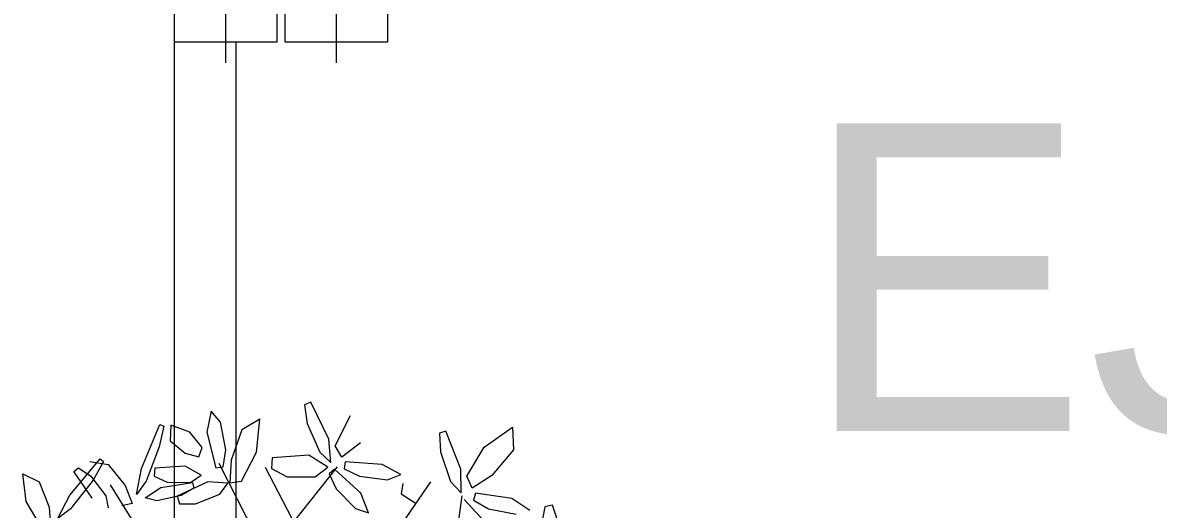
# Model space of a CAD drawing. Header units: metres. Extents: x 349703 to 349913, y 9282546 to 9282694.
# Drawn here: x 349716.76 to 349719.53, y 9282676.149 to 9282677.336 of the extents above; entities that cross this region are included whole.
import ezdxf

# ---------------------------------------------------------------- set-up
doc = ezdxf.new("R2010")
doc.units = ezdxf.units.M
doc.header["$LTSCALE"] = 0.25
doc.linetypes.add('DASHDOT', pattern=[3.556, 2.54, -0.508, 0, -0.508])
doc.layers.add('ARQ-FONDO', color=253, linetype='CONTINUOUS', lineweight=9)
doc.layers.add('EJE-TEXTO', color=5, linetype='CONTINUOUS', lineweight=25)
doc.styles.get("Standard").update_dxf_attribs({"font": 'arial.ttf'})

# ---------------------------------------------------------------- blocks, each defined once
blk = doc.blocks.new('cp1-flat-2')
at = {"layer": 'ARQ-FONDO', "linetype": 'DASHDOT', "ltscale": 0.5}
blk.add_line((889467.785, -9185120.9984), (889467.7396, -9185120.6514), dxfattribs=at)
at = {"layer": 'ARQ-FONDO'}
for points in [[(889467.9025, -9185120.9326), (889467.8701, -9185120.6847), (889458.1529, -9185121.956), (889458.1853, -9185122.2039), (889458.4332, -9185122.1715), (889458.4202, -9185122.0723), (889461.3225, -9185121.6926), (889461.3354, -9185121.7918), (889461.5833, -9185121.7594), (889461.5704, -9185121.6602), (889464.4954, -9185121.2775), (889464.5084, -9185121.3767), (889464.7563, -9185121.3442), (889464.7433, -9185121.2451), (889467.6416, -9185120.8659), (889467.6546, -9185120.965)], [(889467.8701, -9185120.6847), (889467.6222, -9185120.7171), (889467.6546, -9185120.965), (889467.9025, -9185120.9326)]]:
    blk.add_lwpolyline(points, close=True, dxfattribs=at)
blk = doc.blocks.new('OEIJEROU')
at = {"layer": 'ARQ-FONDO', "linetype": 'DASHDOT', "ltscale": 0.5}
blk.add_line((350037.1261, 9282677.2378, 210.1358), (350037.1261, 9282677.5878, 210.1358), dxfattribs=at)
at = {"layer": 'ARQ-FONDO', "elevation": 210.1358}
blk.add_lwpolyline([(350037.0011, 9282677.2878), (350037.0011, 9282677.5378), (350037.2511, 9282677.5378), (350037.2511, 9282677.2878)], close=True, dxfattribs=at)
blk.add_lwpolyline([(350037.1511, 9282677.5378), (350037.0011, 9282677.5378), (350037.2511, 9282677.5378), (350037.2511, 9282677.2878), (350037.1511, 9282677.2878), (350037.1511, 9282674.0892), (350037.2511, 9282674.0892), (350037.2511, 9282673.8392), (350037.1511, 9282673.8392), (350037.1511, 9282670.9162), (350037.2511, 9282670.9162), (350037.2511, 9282670.6662), (350037.0011, 9282670.6662), (350037.0011, 9282677.5378)], dxfattribs=at)
blk = doc.blocks.new('CERCO PERIMETRICO')
at = {"layer": 'ARQ-FONDO', "xscale": -1, "rotation": 7.453784948315611}
blk.add_blockref('cp1-flat-2', (40439.3437, 18505569.8221, 210.1358), dxfattribs=at)
at = {"layer": 'ARQ-FONDO'}
blk.add_blockref('OEIJEROU', (3.4238, 0), dxfattribs=at)
blk = doc.blocks.new('ARR2')
at = {"layer": 'ARQ-FONDO', "lineweight": 5}
for p, q in [((2740.7432, 1215.9601), (2740.7275, 1215.8854)), ((2740.7756, 1215.921), (2740.7432, 1215.9601)), ((2741.0943, 1215.9907), (2741.0724, 1215.982)), ((2741.0724, 1215.982), (2741.0812, 1215.9163)), ((2741.158, 1215.861), (2741.0943, 1215.9907)), ((2740.4969, 1215.758), (2740.5613, 1215.9124)), ((2740.5613, 1215.9124), (2740.5757, 1215.9071)), ((2740.7946, 1215.8229), (2740.7756, 1215.921)), ((2740.9148, 1215.9314), (2740.8508, 1215.894)), ((2740.9022, 1215.8152), (2740.9148, 1215.9314)), ((2741.0812, 1215.9163), (2741.1256, 1215.8145)), ((2741.1806, 1215.8379), (2741.2344, 1215.9446)), ((2740.5757, 1215.9071), (2740.5597, 1215.8335)), ((2740.6001, 1215.91), (2740.5986, 1215.8547)), ((2740.6682, 1215.8859), (2740.6001, 1215.91)), ((2740.7117, 1215.8316), (2740.6682, 1215.8859)), ((2740.7275, 1215.8854), (2740.7593, 1215.7592)), ((2740.8508, 1215.894), (2740.8132, 1215.7865)), ((2741.5701, 1215.8892), (2741.5475, 1215.8824)), ((2741.5475, 1215.8824), (2741.5511, 1215.8162)), ((2741.6232, 1215.7549), (2741.5701, 1215.8892)), ((2741.706, 1215.8322), (2741.805, 1215.9032)), ((2741.805, 1215.9032), (2741.8089, 1215.8235)), ((2740.5597, 1215.8335), (2740.5131, 1215.7133)), ((2740.5986, 1215.8547), (2740.6513, 1215.8117)), ((2740.6992, 1215.7981), (2740.7117, 1215.8316)), ((2741.1652, 1215.7782), (2741.158, 1215.861)), ((2741.2032, 1215.7974), (2741.1806, 1215.8379)), ((2741.269, 1215.8479), (2741.2032, 1215.7974)), ((2741.644, 1215.7301), (2741.706, 1215.8322)), ((2740.2447, 1215.6629), (2740.3517, 1215.7915)), ((2740.3517, 1215.7915), (2740.3638, 1215.7823)), ((2740.6513, 1215.8117), (2740.6992, 1215.7981)), ((2740.7854, 1215.7631), (2740.7946, 1215.8229)), ((2740.8494, 1215.713), (2740.9022, 1215.8152)), ((2740.9583, 1215.7949), (2740.9557, 1215.7574)), ((2741.0867, 1215.8046), (2740.9583, 1215.7949)), ((2741.1544, 1215.7623), (2741.0867, 1215.8046)), ((2741.1256, 1215.8145), (2741.1652, 1215.7782)), ((2741.5511, 1215.8162), (2741.5873, 1215.7111)), ((2741.8089, 1215.8235), (2741.7329, 1215.7331)), ((2740.2591, 1215.7464), (2740.275, 1215.7598)), ((2740.275, 1215.7598), (2740.3182, 1215.7302)), ((2740.3155, 1215.7818), (2740.3795, 1215.772)), ((2740.3638, 1215.7823), (2740.3269, 1215.7166)), ((2740.3795, 1215.772), (2740.4392, 1215.697)), ((2740.4795, 1215.666), (2740.4969, 1215.758)), ((2740.5439, 1215.7583), (2740.5421, 1215.7305)), ((2740.651, 1215.7651), (2740.5439, 1215.7583)), ((2740.7079, 1215.7335), (2740.651, 1215.7651)), ((2740.7181, 1215.1712), (2741.1878, 1215.7637)), ((2740.7593, 1215.7592), (2740.7854, 1215.7631)), ((2740.9283, 1215.4661), (2740.7715, 1215.7746)), ((2740.8132, 1215.7865), (2740.8081, 1215.7072)), ((2741.2009, 1215.2512), (2740.9339, 1215.7613)), ((2740.9557, 1215.7574), (2741.0108, 1215.7283)), ((2741.1092, 1215.7278), (2741.1544, 1215.7623)), ((2741.1782, 1215.7554), (2741.1595, 1215.7388)), ((2741.2706, 1215.6699), (2741.1782, 1215.7554)), ((2741.2157, 1215.7806), (2741.2116, 1215.756)), ((2741.2116, 1215.756), (2741.266, 1215.73)), ((2741.3455, 1215.7719), (2741.2157, 1215.7806)), ((2741.4121, 1215.7357), (2741.3455, 1215.7719)), ((2741.6239, 1215.6718), (2741.6232, 1215.7549)), ((2740.0784, 1215.739), (2740.1366, 1215.7108)), ((2740.0908, 1215.6409), (2740.0784, 1215.739)), ((2740.3269, 1215.7166), (2740.2471, 1215.6155)), ((2740.3237, 1215.6533), (2740.2591, 1215.7464)), ((2740.3182, 1215.7302), (2740.3715, 1215.6613)), ((2740.5131, 1215.7133), (2740.4795, 1215.666)), ((2740.5421, 1215.7305), (2740.5883, 1215.7088)), ((2740.6705, 1215.7081), (2740.7079, 1215.7335)), ((2740.8081, 1215.7072), (2740.8494, 1215.713)), ((2741.0108, 1215.7283), (2741.1092, 1215.7278)), ((2741.1595, 1215.7388), (2741.1841, 1215.6858)), ((2741.266, 1215.73), (2741.3652, 1215.718)), ((2741.3652, 1215.718), (2741.4121, 1215.7357)), ((2741.5873, 1215.7111), (2741.6239, 1215.6718)), ((2741.6633, 1215.6879), (2741.644, 1215.7301)), ((2741.7329, 1215.7331), (2741.6633, 1215.6879)), ((2740.1366, 1215.7108), (2740.1716, 1215.6216)), ((2740.9083, 1214.8699), (2740.3874, 1215.6998)), ((2740.4392, 1215.697), (2740.4639, 1215.6344)), ((2740.5097, 1215.6541), (2740.5649, 1215.69)), ((2740.5649, 1215.69), (2740.6768, 1215.7084)), ((2740.5883, 1215.7088), (2740.6705, 1215.7081)), ((2740.7306, 1215.7109), (2740.6224, 1215.6593)), ((2740.682, 1215.6882), (2740.6367, 1215.6619)), ((2740.6768, 1215.7084), (2740.682, 1215.6882)), ((2740.8019, 1215.7058), (2740.7306, 1215.7109)), ((2740.7731, 1215.6667), (2740.8019, 1215.7058)), ((2740.9225, 1214.8488), (2741.5179, 1215.7101)), ((2741.1841, 1215.6858), (2741.2513, 1215.6163)), ((2741.419, 1215.7048), (2741.4134, 1215.6677)), ((2740.1395, 1215.5571), (2740.0908, 1215.6409)), ((2740.2011, 1215.5801), (2740.2447, 1215.6629)), ((2740.3715, 1215.6613), (2740.3799, 1215.6189)), ((2740.4639, 1215.6344), (2740.4274, 1215.6259)), ((2740.5516, 1215.6435), (2740.5097, 1215.6541)), ((2740.6367, 1215.6619), (2740.5516, 1215.6435)), ((2740.6224, 1215.6593), (2740.6314, 1215.633)), ((2740.6314, 1215.633), (2740.6878, 1215.6326)), ((2740.6878, 1215.6326), (2740.7731, 1215.6667)), ((2741.2979, 1215.6015), (2741.2706, 1215.6699)), ((2741.4134, 1215.6677), (2741.466, 1215.6343)), ((2741.5187, 1214.8365), (2741.6275, 1215.6613)), ((2741.7204, 1215.5555), (2741.635, 1215.648)), ((2741.6744, 1215.6702), (2741.6684, 1215.6459)), ((2741.6684, 1215.6459), (2741.7206, 1215.6158)), ((2741.8031, 1215.6512), (2741.6744, 1215.6702)), ((2741.8666, 1215.6098), (2741.8031, 1215.6512)), ((2740.1716, 1215.6216), (2740.1769, 1215.5545)), ((2740.2471, 1215.6155), (2740.2011, 1215.5801)), ((2741.2513, 1215.6163), (2741.2979, 1215.6015)), ((2741.7206, 1215.6158), (2741.8185, 1215.596)), ((2741.9192, 1215.6226), (2741.9098, 1215.5724)), ((2741.9465, 1215.6279), (2741.9192, 1215.6226)), ((2741.9801, 1215.5259), (2741.9465, 1215.6279))]:
    blk.add_line(p, q, dxfattribs=at)

msp = doc.modelspace()

# ---------------------------------------------------------------- block references
at = {"layer": 'ARQ-FONDO'}
msp.add_blockref('CERCO PERIMETRICO', (-323.2944, 0, -210.1358), dxfattribs=at)
at = {"layer": 'ARQ-FONDO', "xscale": 0.6917913537138002, "yscale": 0.6917913537138002, "zscale": 0.6917913537138002}
msp.add_blockref('ARR2', (347821.1979, 9281835.1979), dxfattribs=at)
msp.add_blockref('ARR2', (347821.1979, 9281835.1979), dxfattribs=at)

# ---------------------------------------------------------------- texts
at = {"layer": 'EJE-TEXTO'}
msp.add_text('EJE 01', height=0.75, dxfattribs=at).set_placement((349718.66, 9282676.34))

doc.saveas('drawing.dxf')
